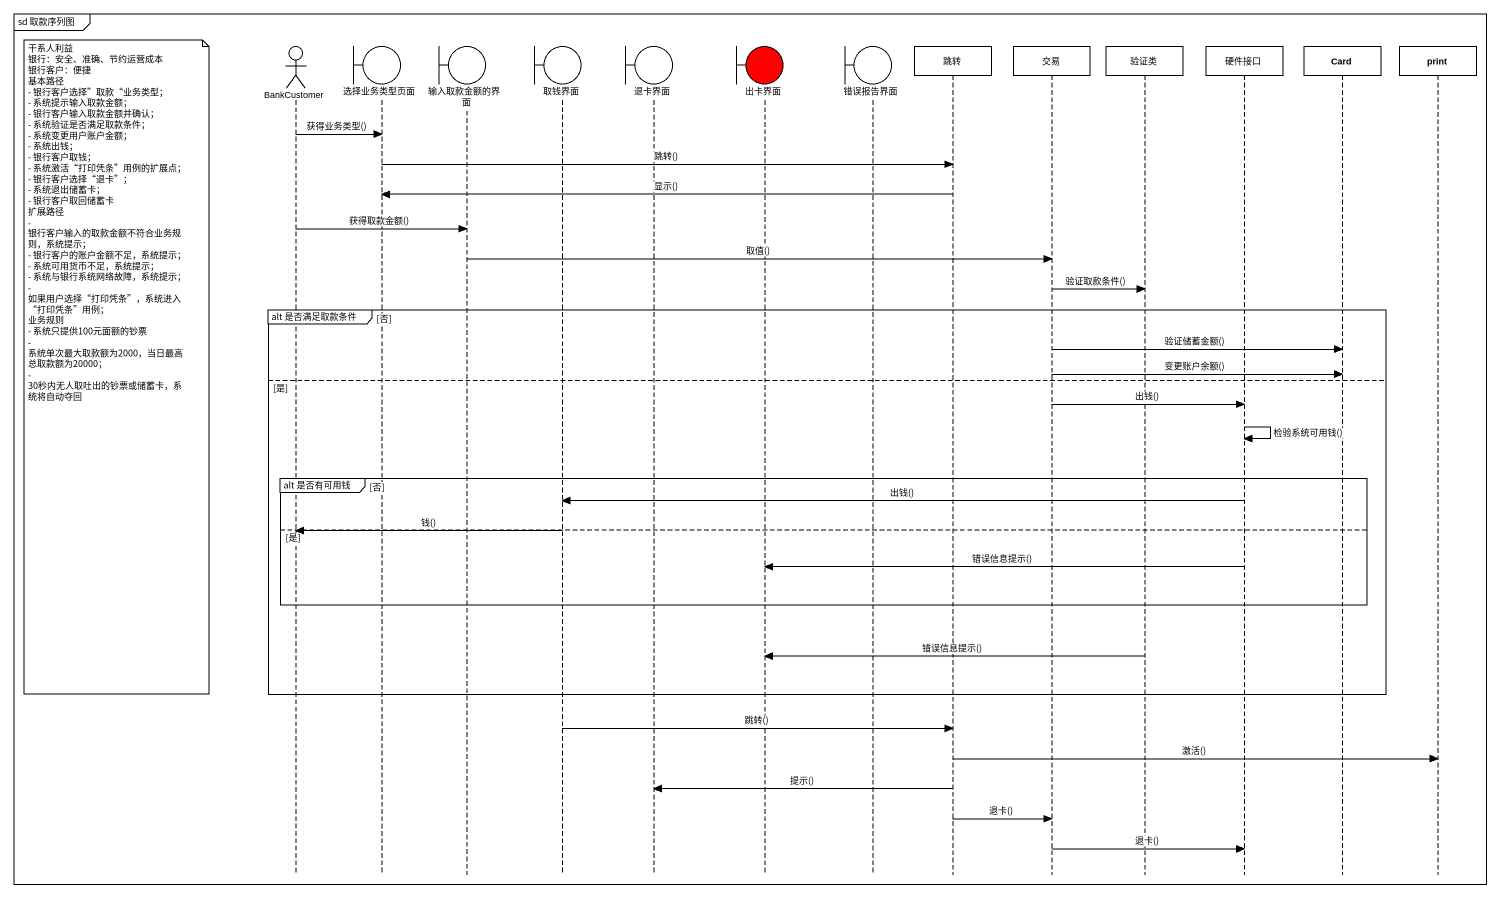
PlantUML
@startuml
mainframe sd 取款序列图
hide footbox
actor BankCustomer
boundary 选择业务类型页面
boundary 输入取款金额的界面
boundary 取钱界面
boundary 退卡界面
boundary 出卡界面 #FF0000
boundary 错误报告界面
participant 跳转
participant 交易
participant 验证类
participant 硬件接口
participant "Card" as Card_
participant print

BankCustomer -> 选择业务类型页面 : 获得业务类型()
选择业务类型页面 -> 跳转 : 跳转()
跳转 -> 选择业务类型页面 : 显示()
BankCustomer -> 输入取款金额的界面 : 获得取款金额()
输入取款金额的界面 -> 交易 : 取值()
交易 -> 验证类 : 验证取款条件()
group alt 是否满足取款条件 [否]
  交易 -> Card_ : 验证储蓄金额()
  note left of BankCustomer
    干系人利益
    银行：安全、准确、节约运营成本
    银行客户：便捷
    基本路径
    - 银行客户选择”取款“业务类型；
    - 系统提示输入取款金额；
    - 银行客户输入取款金额并确认；
    - 系统验证是否满足取款条件；
    - 系统变更用户账户金额；
    - 系统出钱；
    - 银行客户取钱；
    - 系统激活“打印凭条”用例的扩展点；
    - 银行客户选择“退卡”；
    - 系统退出储蓄卡；
    - 银行客户取回储蓄卡
    扩展路径
    - 银行客户输入的取款金额不符合业务规则，系统提示；
    - 银行客户的账户金额不足，系统提示；
    - 系统可用货币不足，系统提示；
    - 系统与银行系统网络故障，系统提示；
    - 如果用户选择“打印凭条”，系统进入“打印凭条”用例；
    业务规则
    - 系统只提供100元面额的钞票
    - 系统单次最大取款额为2000，当日最高总取款额为20000；
    - 30秒内无人取吐出的钞票或储蓄卡，系统将自动夺回
  end note
  交易 -> Card_ : 变更账户余额()
else 是
  交易 -> 硬件接口 : 出钱()
  硬件接口 -> 硬件接口 : 检验系统可用钱()
  group alt 是否有可用钱 [否]
    硬件接口 -> 取钱界面 : 出钱()
  else 是
    取钱界面 -> BankCustomer : 钱()
    硬件接口 -> 出卡界面 : 错误信息提示()
  end
  验证类 -> 出卡界面 : 错误信息提示()
end
取钱界面 -> 跳转 : 跳转()
跳转 -> print : 激活()
跳转 -> 退卡界面 : 提示()
跳转 -> 交易 : 退卡()
交易 -> 硬件接口 : 退卡()
@enduml
